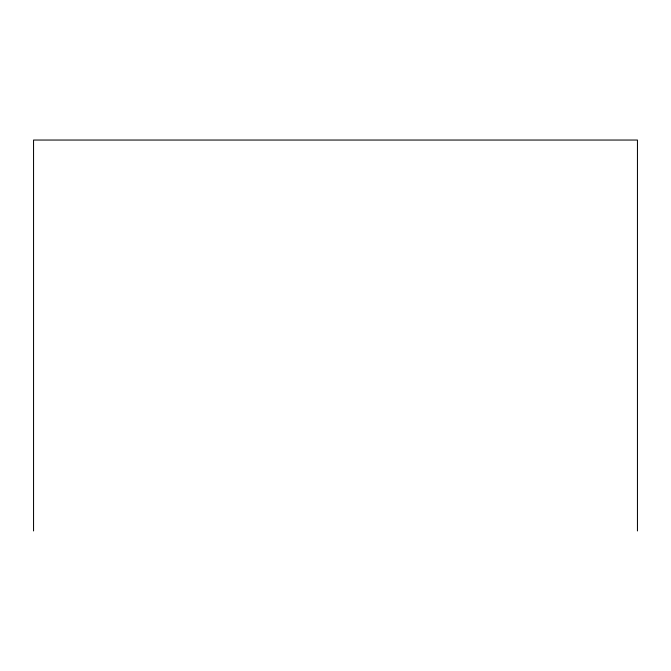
<?xml version="1.0" encoding="UTF-8"?>
<svg xmlns="http://www.w3.org/2000/svg" width="671" height="671" viewBox="0 0 671 671"><rect width="100%" height="100%" fill="white"/><g stroke="black" fill="none" stroke-linecap="round" stroke-linejoin="round"><path stroke-width="1.01" d="M637.45 530.954L637.45 140.046L33.55 140.046L33.55 530.954"/></g></svg>
